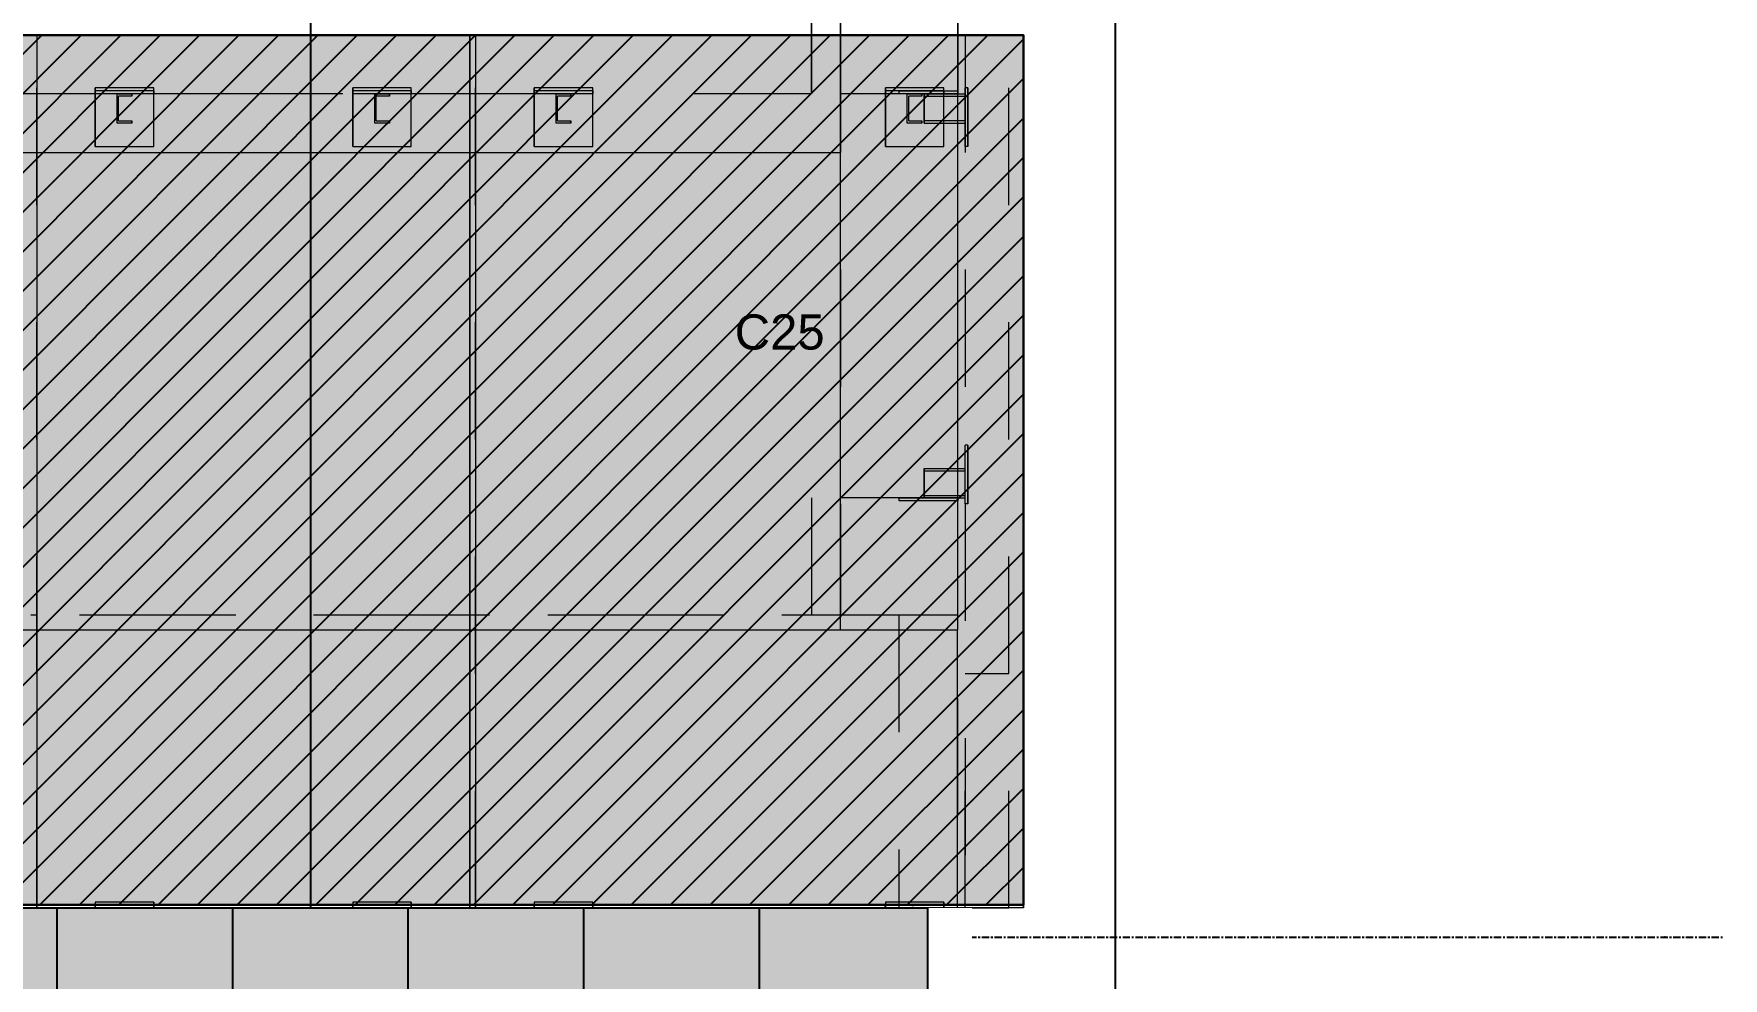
# Model space of a CAD drawing. Header units: millimetres. Extents: x 652937 to 1670132, y 1473552 to 2851037.
# Drawn here: x 839724 to 845498, y 1514380 to 1517605 of the extents above; entities that cross this region are included whole.
import ezdxf
from ezdxf.enums import TextEntityAlignment as Align
from ezdxf.xclip import XClip

# ---------------------------------------------------------------- set-up
doc = ezdxf.new("R2010")
doc.units = ezdxf.units.MM
doc.header["$XCLIPFRAME"] = 0
for name, pattern in [('TA_GL_005.00000', [13.75, 5, -1.25, 1.25, -1.25, 5]), ('XKITLINE00', [0]), ('XKITLINE02', [4, 2, -2])]:
    doc.linetypes.add(name, pattern=pattern)
for name, color, linetype in [('000 - 0_HIDE_OBJ_FRAMING_DEF_SUB_1', 1, 'Continuous'), ('000 - 0_SYM_DWG_GRID-BUBBLE_MAIN_COLOR_1', 3, 'Continuous'), ('000 - 0_SYM_DWG_GRIDLINE_MAIN_COLOR_251', 251, 'Continuous'), ('000 - CONCRETE_COL_WIPEOUT_', 250, 'Continuous'), ('000 - CONCRETE_WALL_MAIN_COLOR_2', 1, 'Continuous'), ('000 - H A T C H', 9, 'Continuous'), ('CVA044__', 2, 'Continuous')]:
    doc.layers.add(name, color=color, linetype=linetype)
for name, color, linetype, lineweight in [('A-230-M_FLOOR', 2, 'Continuous', 25), ('Part', 2, 'Continuous', 0), ('Vertical Circulation', 7, 'Continuous', 9)]:
    doc.layers.add(name, color=color, linetype=linetype, lineweight=lineweight)
doc.styles.add('Arial', font='arial.ttf')
doc.styles.add('TA', font='', dxfattribs={"height": 4.5})
doc.styles.get('TA').set_extended_font_data('Cordia New')

# ---------------------------------------------------------------- blocks, each defined once
blk = doc.blocks.new('*U6169')
at = {"layer": '000 - 0_SYM_DWG_GRIDLINE_MAIN_COLOR_251', "linetype": 'ByBlock', "ltscale": 5}
blk.add_line((16, 0), (-308.66, 0), dxfattribs=at)
at = {"style": 'TA', "flags": 1}
blk.add_attdef('LOCATION', (6, -6), '', height=4.5, rotation=270, dxfattribs=at)
at = {"layer": '000 - 0_SYM_DWG_GRID-BUBBLE_MAIN_COLOR_1', "style": 'Arial'}
blk.add_attdef('GRID-HEAD', text='', height=4, rotation=90, dxfattribs=at).set_placement((50, 0), align=Align.MIDDLE_CENTER)
blk = doc.blocks.new('*U6168')
at = {"layer": '000 - 0_SYM_DWG_GRIDLINE_MAIN_COLOR_251', "linetype": 'ByBlock', "ltscale": 5}
blk.add_line((16, 0), (-308.66, 0), dxfattribs=at)
at = {"style": 'TA', "flags": 1}
blk.add_attdef('LOCATION', (6, -6), '', height=4.5, rotation=270, dxfattribs=at)
at = {"layer": '000 - 0_SYM_DWG_GRID-BUBBLE_MAIN_COLOR_1', "style": 'Arial'}
blk.add_attdef('GRID-HEAD', text='', height=4, rotation=90, dxfattribs=at).set_placement((50, 0), align=Align.MIDDLE_CENTER)
blk = doc.blocks.new('*U6164')
at = {"layer": '000 - 0_SYM_DWG_GRIDLINE_MAIN_COLOR_251', "linetype": 'ByBlock', "ltscale": 5}
blk.add_line((200, 0), (-30071, 0), dxfattribs=at)
at = {"layer": '000 - 0_SYM_DWG_GRIDLINE_MAIN_COLOR_251', "color": 3}
blk.add_point((-29871, 0), dxfattribs=at)
at = {"style": 'TA', "flags": 1}
blk.add_attdef('LOCATION', (6, -6), '', height=4.5, rotation=270, dxfattribs=at)
blk = doc.blocks.new('W-1-PP18-ST_ENT3_REV02_20260413-044638_PP18_ENT3_ELE2-DIMS-2')
at = {"color": 6, "linetype": 'TA_GL_005.00000', "rotation": 180}
blk.add_blockref('*U6164', (-7244, 102450), dxfattribs=at)
at = {"layer": '000 - 0_SYM_DWG_GRIDLINE_MAIN_COLOR_251', "color": 6, "xscale": 50, "yscale": 50, "zscale": 50, "rotation": 270}
for name, p in [('*U6169', (18000, 100920)), ('*U6168', (20750, 100920))]:
    blk.add_blockref(name, p, dxfattribs=at)
blk = doc.blocks.new('*A22151706')
at = {"layer": 'Part', "linetype": 'XKITLINE00', "lineweight": 0}
for p, q in [((768.652682, 12.218115), (768.552682, 12.218115)), ((776.152682, 12.218115), (776.052682, 12.218115))]:
    blk.add_line(p, q, dxfattribs=at)
at = {"layer": 'Part', "linetype": 'XKITLINE02', "lineweight": 0}
for p, q in [((776.052682, 12.218115), (768.652682, 12.218115)), ((784.389207, 12.218115), (776.152682, 12.218115)), ((784.389138, 8.791279), (784.389138, 12.218115)), ((784.389207, 8.791279), (784.389207, 12.218115))]:
    blk.add_line(p, q, dxfattribs=at)
blk = doc.blocks.new('15')
at = {"layer": 'Part', "linetype": 'XKITLINE00', "lineweight": 0}
for p, q in [((663604.1429, 1524498.6862), (663604.1429, 1524498.6862)), ((663605.6429, 1524498.6862), (663605.6429, 1524498.6862))]:
    blk.add_line(p, q, dxfattribs=at)
at = {"layer": 'Part', "color": 253, "linetype": 'XKITLINE00', "lineweight": 0}
for points in [[(663605.6229, 1524496.0208), (663605.6229, 1524498.6862), (663604.1429, 1524498.6862), (663604.1429, 1524496.0208)], [(663607.5149, 1524496.0208), (663607.5149, 1524498.6862), (663605.6429, 1524498.6862), (663605.6429, 1524496.0208)]]:
    blk.add_lwpolyline(points, dxfattribs=at)
at = {"lineweight": 0, "xscale": 0.2, "yscale": 0.2, "zscale": 0.2}
blk.add_blockref('*A22151706', (663450.4123, 1524494.2626), dxfattribs=at)
blk = doc.blocks.new('W-1-PP18-ST_ENT3_REV02_20260413-214324_PP18_ENT3_SE_ELE4-1')
at = {"layer": 'A-230-M_FLOOR', "color": 4, "lineweight": 9}
blk.add_lwpolyline([(19810.3, 103500), (19810.3, 114420), (20210.3, 114420), (20210.3, 103500)], dxfattribs=at)
at = {"layer": 'A-230-M_FLOOR', "color": 3, "lineweight": 9}
for points in [[(-6890, 97770), (-6890, 102450), (4915, 102450), (4915, 103500), (20210, 103500)], [(20210, 97770), (20210, 103500)]]:
    blk.add_lwpolyline(points, dxfattribs=at)
at = {"layer": 'Part', "color": 1, "linetype": 'XKITLINE00', "lineweight": 0}
blk.add_line((15705, 105130), (19810.3, 105130), dxfattribs=at)
at = {"layer": 'Vertical Circulation', "color": 4, "xscale": 1000, "yscale": 1000, "zscale": 1000}
blk.add_blockref('15', (-663587079.2, -1524393156.2), dxfattribs=at)
at = {"layer": 'CVA044__', "color": 3, "style": 'Arial'}
blk.add_text('C25', height=120, dxfattribs=at).set_placement((19448.9, 104456.7))
blk = doc.blocks.new('*A42894813')
at = {"layer": 'Part', "linetype": 'XKITLINE00', "lineweight": 0}
for p, q in [((110.096869, -108.070099), (110.096869, -109.070099)), ((110.097119, -108.070099), (110.097119, -109.070099)), ((96.865186, -110.070099), (96.765361, -110.070099)), ((104.365186, -110.070099), (104.265361, -110.070099))]:
    blk.add_line(p, q, dxfattribs=at)
at = {"layer": 'Part', "linetype": 'XKITLINE02', "lineweight": 0}
for p, q in [((110.096869, -109.070099), (110.096869, -110.070099)), ((110.097119, -109.070099), (110.097119, -110.070099)), ((110.097119, -110.070099), (74.365186, -110.070099)), ((104.265361, -110.070099), (96.865186, -110.070099)), ((110.097119, -110.070099), (104.365186, -110.070099))]:
    blk.add_line(p, q, dxfattribs=at)
blk = doc.blocks.new('*A42904814')
at = {"layer": 'Part', "linetype": 'XKITLINE02', "lineweight": 0}
for p, q in [((111.597173, -118.970099), (74.365186, -118.970099)), ((104.265361, -118.970099), (96.865186, -118.970099)), ((111.596811, -118.970099), (104.365186, -118.970099)), ((111.596811, -118.970099), (111.596811, -123.970099)), ((111.597173, -118.970099), (111.597173, -124.870099))]:
    blk.add_line(p, q, dxfattribs=at)
at = {"layer": 'Part', "linetype": 'XKITLINE00', "lineweight": 0}
for p, q in [((96.865186, -118.970099), (96.765361, -118.970099)), ((104.365186, -118.970099), (104.265361, -118.970099)), ((111.596811, -123.970099), (111.596811, -133.720099)), ((111.597173, -124.870099), (111.597173, -133.720099))]:
    blk.add_line(p, q, dxfattribs=at)
blk = doc.blocks.new('*A44014925')
at = {"layer": 'Part', "linetype": 'XKITLINE02', "lineweight": 0}
for p, q in [((112.726723, -109.070099), (112.726723, -123.970099)), ((113.477571, -109.070099), (112.726723, -109.070099)), ((113.476723, -123.970099), (113.476723, -109.070099)), ((112.727103, -123.970099), (112.727103, -119.970099)), ((112.727103, -119.970099), (113.477103, -119.970099)), ((113.477103, -123.970099), (113.477103, -119.970099)), ((113.477103, -119.970099), (113.477571, -119.970099)), ((112.726723, -123.970099), (113.477103, -123.970099))]:
    blk.add_line(p, q, dxfattribs=at)
blk = doc.blocks.new('*A44024926')
at = {"layer": 'Part', "linetype": 'XKITLINE00', "lineweight": 0}
for p, q in [((96.865186, -109.070099), (104.265336, -109.070099)), ((96.865186, -109.070099), (96.865186, -123.970099)), ((104.265186, -123.970099), (104.265186, -109.070099)), ((104.265336, -109.070099), (104.265336, -123.970099)), ((104.265336, -123.970099), (96.865186, -123.970099))]:
    blk.add_line(p, q, dxfattribs=at)
at = {"layer": 'Part', "linetype": 'XKITLINE02', "lineweight": 0}
for p, q in [((96.865336, -109.070099), (96.865186, -109.070099)), ((96.865336, -123.970099), (96.865336, -109.070099)), ((96.865186, -123.970099), (96.865336, -123.970099))]:
    blk.add_line(p, q, dxfattribs=at)
blk = doc.blocks.new('*A44034927')
at = {"layer": 'Part', "linetype": 'XKITLINE00', "lineweight": 0}
for p, q in [((104.365186, -109.070099), (113.725336, -109.070099)), ((104.365186, -109.070099), (104.365186, -123.970099)), ((113.725185, -123.970099), (113.725185, -109.070099)), ((113.725336, -109.070099), (113.725336, -123.970099)), ((113.725336, -123.970099), (104.365186, -123.970099))]:
    blk.add_line(p, q, dxfattribs=at)
at = {"layer": 'Part', "linetype": 'XKITLINE02', "lineweight": 0}
for p, q in [((104.365336, -109.070099), (104.365186, -109.070099)), ((104.365336, -123.970099), (104.365336, -109.070099)), ((104.365186, -123.970099), (104.365336, -123.970099))]:
    blk.add_line(p, q, dxfattribs=at)
blk = doc.blocks.new('*A44044928')
at = {"layer": 'Part', "linetype": 'XKITLINE02', "lineweight": 0}
for p, q in [((98.865403, -123.870099), (97.865391, -123.870099)), ((97.865391, -123.870099), (97.865391, -123.970099)), ((97.865403, -123.870099), (97.865403, -124.870099)), ((98.865391, -123.870099), (98.865391, -123.970099)), ((98.865403, -124.870099), (98.865403, -123.870099))]:
    blk.add_line(p, q, dxfattribs=at)
at = {"layer": 'Part', "linetype": 'XKITLINE00', "lineweight": 0}
for p, q in [((97.865391, -123.970099), (97.865391, -124.870099)), ((98.865391, -123.970099), (98.865391, -124.870099)), ((97.865391, -124.870099), (98.865403, -124.870099))]:
    blk.add_line(p, q, dxfattribs=at)
blk = doc.blocks.new('*A44054929')
at = {"layer": 'Part', "linetype": 'XKITLINE02', "lineweight": 0}
for p, q in [((98.865366, -123.920099), (97.865226, -123.920099)), ((97.865226, -123.970099), (97.865226, -123.920099)), ((98.865366, -123.970099), (97.865226, -123.970099)), ((97.865366, -123.970099), (97.865366, -123.920099)), ((98.865226, -123.920099), (98.865366, -123.920099)), ((98.865226, -123.970099), (98.865226, -123.920099)), ((98.865366, -123.970099), (98.865226, -123.970099)), ((98.865366, -123.920099), (98.865366, -123.970099))]:
    blk.add_line(p, q, dxfattribs=at)
blk = doc.blocks.new('*A44124936')
at = {"layer": 'Part', "linetype": 'XKITLINE00', "lineweight": 0}
for p, q in [((110.596866, -99.720099), (110.596866, -109.070099)), ((112.596866, -99.720099), (110.596866, -99.720099)), ((112.596866, -99.720099), (112.596866, -109.070099)), ((112.596866, -99.720099), (112.597116, -99.720099)), ((112.597116, -99.720099), (112.597116, -109.070099))]:
    blk.add_line(p, q, dxfattribs=at)
at = {"layer": 'Part', "linetype": 'XKITLINE02', "lineweight": 0}
for p, q in [((110.597117, -118.970099), (110.597117, -99.720099)), ((112.597116, -99.720099), (112.596866, -99.720099)), ((110.596866, -109.070099), (110.596866, -118.970099)), ((112.596866, -109.070099), (112.596866, -118.970099)), ((112.597116, -109.070099), (112.597116, -118.970099)), ((112.597116, -118.970099), (110.596866, -118.970099)), ((112.596866, -118.970099), (112.597116, -118.970099))]:
    blk.add_line(p, q, dxfattribs=at)
blk = doc.blocks.new('*A44134937')
at = {"layer": 'Part', "linetype": 'XKITLINE00', "lineweight": 0}
for p, q in [((110.596866, -108.070099), (110.102071, -108.070099)), ((110.102071, -108.070099), (110.102071, -109.070099)), ((112.602071, -108.070099), (112.597116, -108.070099)), ((112.602071, -108.070099), (112.602071, -109.070099)), ((112.602665, -108.070099), (112.602071, -108.070099))]:
    blk.add_line(p, q, dxfattribs=at)
at = {"layer": 'Part', "linetype": 'XKITLINE02', "lineweight": 0}
for p, q in [((110.597117, -108.070099), (110.596866, -108.070099)), ((112.597116, -108.070099), (110.597117, -108.070099)), ((110.102071, -109.070099), (110.102071, -110.070099)), ((112.602071, -109.070099), (112.602071, -110.070099)), ((112.602665, -110.070099), (110.102071, -110.070099))]:
    blk.add_line(p, q, dxfattribs=at)
blk = doc.blocks.new('*A44144938')
at = {"layer": 'Part', "linetype": 'XKITLINE02', "lineweight": 0}
for p, q in [((106.365368, -109.970099), (105.365356, -109.970099)), ((105.365356, -109.970099), (105.365356, -110.970099)), ((105.365368, -110.970099), (105.365368, -109.970099)), ((106.365356, -110.970099), (106.365356, -109.970099)), ((106.365368, -110.970099), (106.365368, -109.970099)), ((105.365356, -110.970099), (106.365368, -110.970099))]:
    blk.add_line(p, q, dxfattribs=at)
blk = doc.blocks.new('*A44154939')
at = {"layer": 'Part', "linetype": 'XKITLINE02', "lineweight": 0}
for p, q in [((112.777288, -109.970099), (112.727054, -109.970099)), ((112.727054, -110.970099), (112.727054, -109.970099)), ((112.727288, -110.970099), (112.727288, -109.970099)), ((112.777288, -109.970099), (112.777054, -109.970099)), ((112.777054, -109.970099), (112.777054, -110.970099)), ((112.777288, -110.970099), (112.777288, -109.970099)), ((112.777288, -110.970099), (112.727054, -110.970099)), ((112.777054, -110.970099), (112.777288, -110.970099))]:
    blk.add_line(p, q, dxfattribs=at)
blk = doc.blocks.new('*A44164940')
at = {"layer": 'Part', "linetype": 'XKITLINE02', "lineweight": 0}
for p, q in [((111.602163, -110.020099), (112.602363, -110.020099)), ((111.602163, -110.070099), (111.602163, -110.020099)), ((112.602363, -110.070099), (111.602163, -110.070099)), ((111.602364, -110.070099), (111.602364, -110.020099)), ((112.602163, -110.020099), (112.602163, -110.070099)), ((112.602363, -110.020099), (112.602363, -110.070099))]:
    blk.add_line(p, q, dxfattribs=at)
blk = doc.blocks.new('*A44174941')
at = {"layer": 'Part', "linetype": 'XKITLINE02', "lineweight": 0}
for p, q in [((112.027146, -110.070099), (112.027196, -110.070099)), ((112.027146, -110.570099), (112.027146, -110.070099)), ((112.027146, -110.070099), (112.727196, -110.070099)), ((112.027196, -110.107599), (112.027151, -110.107599)), ((112.027151, -110.107599), (112.027151, -110.532599)), ((112.027151, -110.107599), (112.727196, -110.107599)), ((112.027196, -110.070099), (112.027196, -110.107599)), ((112.727146, -110.570099), (112.727146, -110.070099)), ((112.727151, -110.532599), (112.727151, -110.107599)), ((112.727196, -110.107599), (112.727196, -110.070099)), ((112.027151, -110.532599), (112.027196, -110.532599)), ((112.727196, -110.532599), (112.027151, -110.532599)), ((112.027196, -110.532599), (112.027196, -110.570099)), ((112.727196, -110.570099), (112.727196, -110.532599)), ((112.027196, -110.570099), (112.027146, -110.570099)), ((112.027146, -110.570099), (112.727196, -110.570099))]:
    blk.add_line(p, q, dxfattribs=at)
blk = doc.blocks.new('*A44184942')
at = {"layer": 'Part', "linetype": 'XKITLINE02', "lineweight": 0}
for p, q in [((112.365368, -109.970099), (111.365356, -109.970099)), ((111.365356, -109.970099), (111.365356, -110.970099)), ((111.365368, -110.970099), (111.365368, -109.970099)), ((112.365356, -110.970099), (112.365356, -109.970099)), ((112.365368, -110.970099), (112.365368, -109.970099)), ((111.365356, -110.970099), (112.365368, -110.970099))]:
    blk.add_line(p, q, dxfattribs=at)
blk = doc.blocks.new('*A44194943')
at = {"layer": 'Part', "linetype": 'XKITLINE02', "lineweight": 0}
for p, q in [((106.365609, -110.020099), (105.365408, -110.020099)), ((105.365408, -110.070099), (105.365408, -110.020099)), ((106.365609, -110.070099), (105.365408, -110.070099)), ((105.365609, -110.070099), (105.365609, -110.020099)), ((106.365408, -110.020099), (106.365609, -110.020099)), ((106.365408, -110.070099), (106.365408, -110.020099)), ((106.365609, -110.070099), (106.365408, -110.070099)), ((106.365609, -110.020099), (106.365609, -110.070099))]:
    blk.add_line(p, q, dxfattribs=at)
blk = doc.blocks.new('*A44204944')
at = {"layer": 'Part', "linetype": 'XKITLINE02', "lineweight": 0}
for p, q in [((112.365608, -110.020099), (111.365408, -110.020099)), ((111.365408, -110.070099), (111.365408, -110.020099)), ((112.365608, -110.070099), (111.365408, -110.070099)), ((111.365608, -110.070099), (111.365608, -110.020099)), ((112.365408, -110.020099), (112.365608, -110.020099)), ((112.365408, -110.070099), (112.365408, -110.020099)), ((112.365608, -110.070099), (112.365408, -110.070099)), ((112.365608, -110.020099), (112.365608, -110.070099))]:
    blk.add_line(p, q, dxfattribs=at)
blk = doc.blocks.new('*A44214945')
at = {"layer": 'Part', "linetype": 'XKITLINE02', "lineweight": 0}
for p, q in [((105.740383, -110.070099), (105.990523, -110.070099)), ((105.740383, -110.570099), (105.740383, -110.070099)), ((105.740523, -110.570099), (105.740523, -110.070099)), ((105.990523, -110.107599), (105.765383, -110.107599)), ((105.765383, -110.532599), (105.765383, -110.107599)), ((105.765523, -110.532599), (105.765523, -110.107599)), ((105.990383, -110.107599), (105.990383, -110.070099)), ((105.990523, -110.070099), (105.990523, -110.107599)), ((105.765383, -110.532599), (105.990523, -110.532599)), ((105.990383, -110.570099), (105.990383, -110.532599)), ((105.990523, -110.532599), (105.990523, -110.570099)), ((105.990523, -110.570099), (105.740383, -110.570099))]:
    blk.add_line(p, q, dxfattribs=at)
blk = doc.blocks.new('*A44224946')
at = {"layer": 'Part', "linetype": 'XKITLINE02', "lineweight": 0}
for p, q in [((111.740383, -110.070099), (111.990523, -110.070099)), ((111.740383, -110.570099), (111.740383, -110.070099)), ((111.740523, -110.570099), (111.740523, -110.070099)), ((111.990523, -110.107599), (111.765383, -110.107599)), ((111.765383, -110.532599), (111.765383, -110.107599)), ((111.765523, -110.532599), (111.765523, -110.107599)), ((111.990383, -110.107599), (111.990383, -110.070099)), ((111.990523, -110.070099), (111.990523, -110.107599)), ((111.765383, -110.532599), (111.990523, -110.532599)), ((111.990383, -110.570099), (111.990383, -110.532599)), ((111.990523, -110.532599), (111.990523, -110.570099)), ((111.990523, -110.570099), (111.740383, -110.570099))]:
    blk.add_line(p, q, dxfattribs=at)
blk = doc.blocks.new('*A44234947')
at = {"layer": 'Part', "linetype": 'XKITLINE02', "lineweight": 0}
for p, q in [((102.640383, -110.070099), (102.890523, -110.070099)), ((102.640383, -110.570099), (102.640383, -110.070099)), ((102.640523, -110.570099), (102.640523, -110.070099)), ((102.890523, -110.107599), (102.665383, -110.107599)), ((102.665383, -110.532599), (102.665383, -110.107599)), ((102.665523, -110.532599), (102.665523, -110.107599)), ((102.890383, -110.107599), (102.890383, -110.070099)), ((102.890523, -110.070099), (102.890523, -110.107599)), ((102.665383, -110.532599), (102.890523, -110.532599)), ((102.890383, -110.570099), (102.890383, -110.532599)), ((102.890523, -110.532599), (102.890523, -110.570099)), ((102.890523, -110.570099), (102.640383, -110.570099))]:
    blk.add_line(p, q, dxfattribs=at)
blk = doc.blocks.new('*A44244948')
at = {"layer": 'Part', "linetype": 'XKITLINE02', "lineweight": 0}
for p, q in [((98.240383, -110.070099), (98.490524, -110.070099)), ((98.240383, -110.570099), (98.240383, -110.070099)), ((98.240524, -110.570099), (98.240524, -110.070099)), ((98.490524, -110.107599), (98.265383, -110.107599)), ((98.265383, -110.532599), (98.265383, -110.107599)), ((98.265524, -110.532599), (98.265524, -110.107599)), ((98.490383, -110.107599), (98.490383, -110.070099)), ((98.490524, -110.070099), (98.490524, -110.107599)), ((98.265383, -110.532599), (98.490524, -110.532599)), ((98.490383, -110.570099), (98.490383, -110.532599)), ((98.490524, -110.532599), (98.490524, -110.570099)), ((98.490524, -110.570099), (98.240383, -110.570099))]:
    blk.add_line(p, q, dxfattribs=at)
blk = doc.blocks.new('*A44254949')
at = {"layer": 'Part', "linetype": 'XKITLINE02', "lineweight": 0}
for p, q in [((103.265609, -110.020099), (102.265408, -110.020099)), ((102.265408, -110.070099), (102.265408, -110.020099)), ((103.265609, -110.070099), (102.265408, -110.070099)), ((102.265609, -110.070099), (102.265609, -110.020099)), ((103.265408, -110.020099), (103.265609, -110.020099)), ((103.265408, -110.070099), (103.265408, -110.020099)), ((103.265609, -110.070099), (103.265408, -110.070099)), ((103.265609, -110.020099), (103.265609, -110.070099))]:
    blk.add_line(p, q, dxfattribs=at)
blk = doc.blocks.new('*A44264950')
at = {"layer": 'Part', "linetype": 'XKITLINE02', "lineweight": 0}
for p, q in [((98.865609, -110.020099), (97.865408, -110.020099)), ((97.865408, -110.070099), (97.865408, -110.020099)), ((98.865609, -110.070099), (97.865408, -110.070099)), ((97.865609, -110.070099), (97.865609, -110.020099)), ((98.865408, -110.020099), (98.865609, -110.020099)), ((98.865408, -110.070099), (98.865408, -110.020099)), ((98.865609, -110.070099), (98.865408, -110.070099)), ((98.865609, -110.020099), (98.865609, -110.070099))]:
    blk.add_line(p, q, dxfattribs=at)
blk = doc.blocks.new('*A44274951')
at = {"layer": 'Part', "linetype": 'XKITLINE02', "lineweight": 0}
for p, q in [((103.265368, -109.970099), (102.265356, -109.970099)), ((102.265356, -109.970099), (102.265356, -110.970099)), ((102.265368, -110.970099), (102.265368, -109.970099)), ((103.265356, -110.970099), (103.265356, -109.970099)), ((103.265368, -110.970099), (103.265368, -109.970099)), ((102.265356, -110.970099), (103.265368, -110.970099))]:
    blk.add_line(p, q, dxfattribs=at)
blk = doc.blocks.new('*A44284952')
at = {"layer": 'Part', "linetype": 'XKITLINE02', "lineweight": 0}
for p, q in [((98.865368, -109.970099), (97.865356, -109.970099)), ((97.865356, -109.970099), (97.865356, -110.970099)), ((97.865368, -110.970099), (97.865368, -109.970099)), ((98.865356, -110.970099), (98.865356, -109.970099)), ((98.865368, -110.970099), (98.865368, -109.970099)), ((97.865356, -110.970099), (98.865368, -110.970099))]:
    blk.add_line(p, q, dxfattribs=at)
blk = doc.blocks.new('*A44574981')
at = {"layer": 'Part', "linetype": 'XKITLINE00', "lineweight": 0}
for p, q in [((98.240268, -124.470099), (98.240268, -123.970099)), ((98.265268, -124.007599), (98.490268, -124.007599)), ((98.265268, -124.007599), (98.265268, -124.432599)), ((98.265408, -124.432599), (98.265408, -124.007599)), ((98.490268, -124.007599), (98.490268, -123.970099)), ((98.490408, -124.007599), (98.490268, -124.007599)), ((98.490268, -124.007599), (98.490408, -124.007599)), ((98.490408, -123.970099), (98.490408, -124.007599)), ((98.240268, -124.470099), (98.490268, -124.470099)), ((98.265268, -124.432599), (98.490268, -124.432599)), ((98.490268, -124.432599), (98.490408, -124.432599)), ((98.490408, -124.432599), (98.490268, -124.432599)), ((98.490268, -124.470099), (98.490268, -124.432599)), ((98.490408, -124.470099), (98.490268, -124.470099)), ((98.490268, -124.470099), (98.490408, -124.470099)), ((98.490408, -124.432599), (98.490408, -124.470099))]:
    blk.add_line(p, q, dxfattribs=at)
at = {"layer": 'Part', "linetype": 'XKITLINE02', "lineweight": 0}
for p, q in [((98.240268, -123.970099), (98.490408, -123.970099)), ((98.240408, -124.470099), (98.240408, -123.970099))]:
    blk.add_line(p, q, dxfattribs=at)
blk = doc.blocks.new('*A44634987')
at = {"layer": 'Part', "linetype": 'XKITLINE02', "lineweight": 0}
for p, q in [((112.60267, -116.970099), (110.101803, -116.970099)), ((110.101803, -116.970099), (110.101803, -118.970099)), ((112.601803, -118.970099), (112.601803, -116.970099)), ((112.60267, -118.970099), (110.101803, -118.970099))]:
    blk.add_line(p, q, dxfattribs=at)
blk = doc.blocks.new('*A44644988')
at = {"layer": 'Part', "linetype": 'XKITLINE02', "lineweight": 0}
for p, q in [((111.602163, -116.970099), (112.602363, -116.970099)), ((111.602163, -117.020099), (111.602163, -116.970099)), ((112.602363, -117.020099), (111.602163, -117.020099)), ((111.602364, -117.020099), (111.602364, -116.970099)), ((112.602163, -116.970099), (112.602163, -117.020099)), ((112.602363, -116.970099), (112.602363, -117.020099))]:
    blk.add_line(p, q, dxfattribs=at)
blk = doc.blocks.new('*A44654989')
at = {"layer": 'Part', "linetype": 'XKITLINE02', "lineweight": 0}
for p, q in [((112.777288, -116.070099), (112.727054, -116.070099)), ((112.727054, -117.070099), (112.727054, -116.070099)), ((112.727288, -117.070099), (112.727288, -116.070099)), ((112.777288, -116.070099), (112.777054, -116.070099)), ((112.777054, -116.070099), (112.777054, -117.070099)), ((112.777288, -117.070099), (112.777288, -116.070099)), ((112.777288, -117.070099), (112.727054, -117.070099)), ((112.777054, -117.070099), (112.777288, -117.070099))]:
    blk.add_line(p, q, dxfattribs=at)
blk = doc.blocks.new('*A44664990')
at = {"layer": 'Part', "linetype": 'XKITLINE02', "lineweight": 0}
for p, q in [((112.027146, -116.470099), (112.027196, -116.470099)), ((112.027146, -116.970099), (112.027146, -116.470099)), ((112.027146, -116.470099), (112.727196, -116.470099)), ((112.027196, -116.507599), (112.027151, -116.507599)), ((112.027151, -116.507599), (112.027151, -116.932599)), ((112.027151, -116.507599), (112.727196, -116.507599)), ((112.027196, -116.470099), (112.027196, -116.507599)), ((112.727146, -116.970099), (112.727146, -116.470099)), ((112.727151, -116.932599), (112.727151, -116.507599)), ((112.727196, -116.507599), (112.727196, -116.470099)), ((112.027196, -116.970099), (112.027146, -116.970099)), ((112.027146, -116.970099), (112.727196, -116.970099)), ((112.027151, -116.932599), (112.027196, -116.932599)), ((112.727196, -116.932599), (112.027151, -116.932599)), ((112.027196, -116.932599), (112.027196, -116.970099)), ((112.727196, -116.970099), (112.727196, -116.932599))]:
    blk.add_line(p, q, dxfattribs=at)
blk = doc.blocks.new('*A44674991')
at = {"layer": 'Part', "linetype": 'XKITLINE02', "lineweight": 0}
for p, q in [((103.265403, -123.870099), (102.265391, -123.870099)), ((102.265391, -123.870099), (102.265391, -123.970099)), ((102.265403, -123.870099), (102.265403, -124.870099)), ((103.265391, -123.870099), (103.265391, -123.970099)), ((103.265403, -124.870099), (103.265403, -123.870099))]:
    blk.add_line(p, q, dxfattribs=at)
at = {"layer": 'Part', "linetype": 'XKITLINE00', "lineweight": 0}
for p, q in [((102.265391, -123.970099), (102.265391, -124.870099)), ((103.265391, -123.970099), (103.265391, -124.870099)), ((102.265391, -124.870099), (103.265403, -124.870099))]:
    blk.add_line(p, q, dxfattribs=at)
blk = doc.blocks.new('*A44684992')
at = {"layer": 'Part', "linetype": 'XKITLINE02', "lineweight": 0}
for p, q in [((103.265366, -123.920099), (102.265226, -123.920099)), ((102.265226, -123.970099), (102.265226, -123.920099)), ((103.265366, -123.970099), (102.265226, -123.970099)), ((102.265366, -123.970099), (102.265366, -123.920099)), ((103.265226, -123.920099), (103.265366, -123.920099)), ((103.265226, -123.970099), (103.265226, -123.920099)), ((103.265366, -123.970099), (103.265226, -123.970099)), ((103.265366, -123.920099), (103.265366, -123.970099))]:
    blk.add_line(p, q, dxfattribs=at)
blk = doc.blocks.new('*A44694993')
at = {"layer": 'Part', "linetype": 'XKITLINE00', "lineweight": 0}
for p, q in [((102.640268, -124.470099), (102.640268, -123.970099)), ((102.665268, -124.007599), (102.890268, -124.007599)), ((102.665268, -124.007599), (102.665268, -124.432599)), ((102.665408, -124.432599), (102.665408, -124.007599)), ((102.890268, -124.007599), (102.890268, -123.970099)), ((102.890408, -124.007599), (102.890268, -124.007599)), ((102.890268, -124.007599), (102.890408, -124.007599)), ((102.890408, -123.970099), (102.890408, -124.007599)), ((102.640268, -124.470099), (102.890268, -124.470099)), ((102.665268, -124.432599), (102.890268, -124.432599)), ((102.890268, -124.432599), (102.890408, -124.432599)), ((102.890408, -124.432599), (102.890268, -124.432599)), ((102.890268, -124.470099), (102.890268, -124.432599)), ((102.890408, -124.470099), (102.890268, -124.470099)), ((102.890268, -124.470099), (102.890408, -124.470099)), ((102.890408, -124.432599), (102.890408, -124.470099))]:
    blk.add_line(p, q, dxfattribs=at)
at = {"layer": 'Part', "linetype": 'XKITLINE02', "lineweight": 0}
for p, q in [((102.640268, -123.970099), (102.890408, -123.970099)), ((102.640408, -124.470099), (102.640408, -123.970099))]:
    blk.add_line(p, q, dxfattribs=at)
blk = doc.blocks.new('*A44704994')
at = {"layer": 'Part', "linetype": 'XKITLINE02', "lineweight": 0}
for p, q in [((106.365403, -123.870099), (105.365391, -123.870099)), ((105.365391, -123.870099), (105.365391, -123.970099)), ((105.365403, -123.870099), (105.365403, -124.870099)), ((106.365391, -123.870099), (106.365391, -123.970099)), ((106.365403, -124.870099), (106.365403, -123.870099))]:
    blk.add_line(p, q, dxfattribs=at)
at = {"layer": 'Part', "linetype": 'XKITLINE00', "lineweight": 0}
for p, q in [((105.365391, -123.970099), (105.365391, -124.870099)), ((106.365391, -123.970099), (106.365391, -124.870099)), ((105.365391, -124.870099), (106.365403, -124.870099))]:
    blk.add_line(p, q, dxfattribs=at)
blk = doc.blocks.new('*A44714995')
at = {"layer": 'Part', "linetype": 'XKITLINE02', "lineweight": 0}
for p, q in [((112.365403, -123.870099), (111.365391, -123.870099)), ((111.365391, -123.870099), (111.365391, -123.970099)), ((111.365403, -123.870099), (111.365403, -124.870099)), ((112.365391, -123.870099), (112.365391, -123.970099)), ((112.365403, -124.870099), (112.365403, -123.870099))]:
    blk.add_line(p, q, dxfattribs=at)
at = {"layer": 'Part', "linetype": 'XKITLINE00', "lineweight": 0}
for p, q in [((111.365391, -123.970099), (111.365391, -124.870099)), ((112.365391, -123.970099), (112.365391, -124.870099)), ((111.365391, -124.870099), (112.365403, -124.870099))]:
    blk.add_line(p, q, dxfattribs=at)
blk = doc.blocks.new('*A44724996')
at = {"layer": 'Part', "linetype": 'XKITLINE02', "lineweight": 0}
for p, q in [((106.365366, -123.920099), (105.365226, -123.920099)), ((105.365226, -123.970099), (105.365226, -123.920099)), ((106.365366, -123.970099), (105.365226, -123.970099)), ((105.365366, -123.970099), (105.365366, -123.920099)), ((106.365226, -123.920099), (106.365366, -123.920099)), ((106.365226, -123.970099), (106.365226, -123.920099)), ((106.365366, -123.970099), (106.365226, -123.970099)), ((106.365366, -123.920099), (106.365366, -123.970099))]:
    blk.add_line(p, q, dxfattribs=at)
blk = doc.blocks.new('*A44734997')
at = {"layer": 'Part', "linetype": 'XKITLINE00', "lineweight": 0}
for p, q in [((105.740268, -124.470099), (105.740268, -123.970099)), ((105.765268, -124.007599), (105.990268, -124.007599)), ((105.765268, -124.007599), (105.765268, -124.432599)), ((105.765408, -124.432599), (105.765408, -124.007599)), ((105.990268, -124.007599), (105.990268, -123.970099)), ((105.990408, -124.007599), (105.990268, -124.007599)), ((105.990268, -124.007599), (105.990408, -124.007599)), ((105.990408, -123.970099), (105.990408, -124.007599)), ((105.740268, -124.470099), (105.990268, -124.470099)), ((105.765268, -124.432599), (105.990268, -124.432599)), ((105.990268, -124.432599), (105.990408, -124.432599)), ((105.990408, -124.432599), (105.990268, -124.432599)), ((105.990268, -124.470099), (105.990268, -124.432599)), ((105.990408, -124.470099), (105.990268, -124.470099)), ((105.990268, -124.470099), (105.990408, -124.470099)), ((105.990408, -124.432599), (105.990408, -124.470099))]:
    blk.add_line(p, q, dxfattribs=at)
at = {"layer": 'Part', "linetype": 'XKITLINE02', "lineweight": 0}
for p, q in [((105.740268, -123.970099), (105.990408, -123.970099)), ((105.740408, -124.470099), (105.740408, -123.970099))]:
    blk.add_line(p, q, dxfattribs=at)
blk = doc.blocks.new('*A44744998')
at = {"layer": 'Part', "linetype": 'XKITLINE02', "lineweight": 0}
for p, q in [((112.365366, -123.920099), (111.365226, -123.920099)), ((111.365226, -123.970099), (111.365226, -123.920099)), ((112.365366, -123.970099), (111.365226, -123.970099)), ((111.365366, -123.970099), (111.365366, -123.920099)), ((112.365226, -123.920099), (112.365366, -123.920099)), ((112.365226, -123.970099), (112.365226, -123.920099)), ((112.365366, -123.970099), (112.365226, -123.970099)), ((112.365366, -123.920099), (112.365366, -123.970099))]:
    blk.add_line(p, q, dxfattribs=at)
blk = doc.blocks.new('*A44754999')
at = {"layer": 'Part', "linetype": 'XKITLINE00', "lineweight": 0}
for p, q in [((111.740268, -124.470099), (111.740268, -123.970099)), ((111.765268, -124.007599), (111.990268, -124.007599)), ((111.765268, -124.007599), (111.765268, -124.432599)), ((111.765408, -124.432599), (111.765408, -124.007599)), ((111.990268, -124.007599), (111.990268, -123.970099)), ((111.990408, -124.007599), (111.990268, -124.007599)), ((111.990268, -124.007599), (111.990408, -124.007599)), ((111.990408, -123.970099), (111.990408, -124.007599)), ((111.740268, -124.470099), (111.990268, -124.470099)), ((111.765268, -124.432599), (111.990268, -124.432599)), ((111.990268, -124.432599), (111.990408, -124.432599)), ((111.990408, -124.432599), (111.990268, -124.432599)), ((111.990268, -124.470099), (111.990268, -124.432599)), ((111.990408, -124.470099), (111.990268, -124.470099)), ((111.990268, -124.470099), (111.990408, -124.470099)), ((111.990408, -124.432599), (111.990408, -124.470099))]:
    blk.add_line(p, q, dxfattribs=at)
at = {"layer": 'Part', "linetype": 'XKITLINE02', "lineweight": 0}
for p, q in [((111.740268, -123.970099), (111.990408, -123.970099)), ((111.740408, -124.470099), (111.740408, -123.970099))]:
    blk.add_line(p, q, dxfattribs=at)
blk = doc.blocks.new('W-1-PP18-ST_ENT3_REV02_20260413-214457_PP18_ENT3_SE_ELE4-2')
at = {"lineweight": 0, "xscale": 200, "yscale": 200, "zscale": 200}
for name in ['*A44124936', '*A42894813', '*A44134937', '*A44024926', '*A44034927', '*A44014925', '*A44284952', '*A44264950', '*A44244948', '*A44274951', '*A44254949', '*A44234947', '*A44144938', '*A44194943', '*A44214945', '*A44184942', '*A44204944', '*A44164940', '*A44224946', '*A44174941', '*A44154939', '*A44654989', '*A44664990', '*A44634987', '*A44644988', '*A42904814', '*A44054929', '*A44044928', '*A44574981', '*A44684992', '*A44674991', '*A44694993', '*A44724996', '*A44704994', '*A44734997', '*A44744998', '*A44714995', '*A44754999']:
    blk.add_blockref(name, (-2309.3778, 127344.0198), dxfattribs=at)
blk = doc.blocks.new('*U7583')
blk.add_wipeout([(3262.6, -11470), (3262.6, -12310), (3000, -12310), (3000, -8620), (0, -8620), (0, 0), (7480, 0), (7480, -9340), (13872, -9340), (13872, -12310), (4562.6, -12310), (4562.6, -11470)])
at = {"layer": '000 - H A T C H'}
h = blk.add_hatch(dxfattribs=at)
h.set_pattern_fill('AR-CONC', color=8, scale=0.05)
h.paths.add_polyline_path([(7480, 0), (0, 0), (0, -8620), (3000, -8620), (3000, -12310), (3262.6, -12310), (3262.6, -11470), (4562.6, -11470), (4562.6, -12310), (13872, -12310), (13872, -9340), (7480, -9340)])
at = {"layer": '000 - CONCRETE_COL_WIPEOUT_', "color": 0}
blk.add_lwpolyline([(3262.6, -11470), (3262.6, -12310), (3000, -12310), (3000, -8620), (0, -8620), (0, 0), (7480, 0), (7480, -9340), (13872, -9340), (13872, -12310), (4562.6, -12310), (4562.6, -11470)], close=True, dxfattribs=at)
blk = doc.blocks.new('A$Ccc5d2e7b')
at = {"layer": '000 - CONCRETE_WALL_MAIN_COLOR_2'}
blk.add_blockref('*U7583', (0, 0), dxfattribs=at)
at = {"layer": '000 - H A T C H'}
h = blk.add_hatch(dxfattribs=at)
h.set_pattern_fill('ANSI31', color=1, scale=30)
h.set_pattern_definition([(45, (-88709.82, -145266.49), (-67.35192, 67.35192), [])])
h.paths.add_polyline_path([(4562.6, -11470), (4562.6, -12310), (13872, -12310), (13872, -9340), (7480, -9340), (7480, 0), (0, 0), (0, -8620), (3000, -8620), (3000, -12310), (3262.6, -12310), (3262.6, -11470)])
at = {"color": 6}
blk.add_lwpolyline([(0, 0), (0, -8620), (3000, -8620), (3000, -12310), (3262.7, -12310), (3262.6, -11470), (4562.6, -11470), (4562.6, -12310), (13872, -12310), (13872, -9340), (7480, -9340), (7480, 0)], close=True, dxfattribs=at)
blk = doc.blocks.new('C-1-PP18-AR-2341-02-C_20260414-001432_PP18_ENT3_EX_ELE4')
blk.add_wipeout([(11126.3, 102550), (11126.3, 103400), (9826.3, 103400), (9826.3, 102550), (9476.3, 102550), (9476.3, 105550), (-7090, 105550), (-7090, 101150), (20260, 101150), (20260, 102550)])
at = {"layer": '000 - 0_HIDE_OBJ_FRAMING_DEF_SUB_1'}
h = blk.add_hatch(dxfattribs=at)
h.set_pattern_fill('FP_6', color=256, style=0, pattern_type=2)
h.set_pattern_definition([(0, (12873.17, 0), (35.282, 70.564), [7.823, -62.741])])
h.paths.add_polyline_path([(15422.4, 102250), (20109, 102250), (20109, 102550), (11126.3, 102550), (11126.3, 102250), (15336.3, 102250)])
h.paths.add_polyline_path([(9741.8, 102250), (9826.3, 102250), (9826.3, 102550), (9626.3, 102550), (9626.3, 102250), (9676.3, 102250)])
h = blk.add_hatch(dxfattribs=at)
h.set_pattern_fill('FP_19', color=256, style=0, pattern_type=2)
h.set_pattern_definition([(90, (20203.65, 101150), (-600, 4e-14), [])])
h.paths.add_polyline_path([(15422.4, 102250), (20109, 102250), (20109, 102550), (11126.3, 102550), (11126.3, 102250), (15336.3, 102250)])
h.paths.add_polyline_path([(9741.8, 102250), (9826.3, 102250), (9826.3, 102550), (9626.3, 102550), (9626.3, 102250), (9676.3, 102250)])
for p, q in [((11126.3, 102550), (20109, 102550)), ((20060, 102550), (20053.7, 102550)), ((20109, 102250), (20109, 102550))]:
    blk.add_line(p, q, dxfattribs=at)

msp = doc.modelspace()

# ---------------------------------------------------------------- block references
at = {"color": 6}
msp.add_blockref('A$Ccc5d2e7b', (829234.2162, 1526940.4203), dxfattribs=at)

# ---------------------------------------------------------------- next in the draw order: block references
msp.add_blockref('W-1-PP18-ST_ENT3_REV02_20260413-044638_PP18_ENT3_ELE2-DIMS-2', (822670.5264, 1412070.4203), dxfattribs=at)

# ---------------------------------------------------------------- next in the draw order: block references
ref = msp.add_blockref('W-1-PP18-ST_ENT3_REV02_20260413-214324_PP18_ENT3_SE_ELE4-1', (822670.5264, 1412070.4203), dxfattribs=at)
XClip(ref).set_block_clipping_path([(-8921.6742467015, 100922), (26429.9241350386, 117178.2602934372)])

# ---------------------------------------------------------------- next in the draw order: block references
ref = msp.add_blockref('W-1-PP18-ST_ENT3_REV02_20260413-214457_PP18_ENT3_SE_ELE4-2', (822670.5264, 1412070.4203), dxfattribs=at)
XClip(ref).set_block_clipping_path([(-8921.6742467015, 100922), (26429.9241350386, 117178.2602934372)])

# ---------------------------------------------------------------- next in the draw order: block references
msp.add_blockref('C-1-PP18-AR-2341-02-C_20260414-001432_PP18_ENT3_EX_ELE4', (822670.5264, 1412070.4203))

doc.saveas('drawing.dxf')
